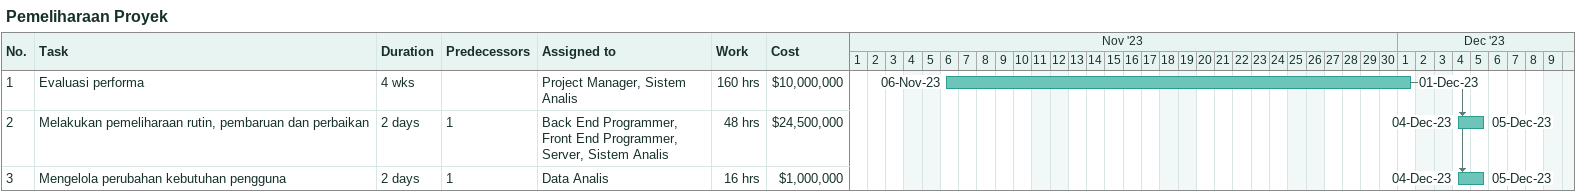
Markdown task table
Pemeliharaan Proyek

| ID | Task | Duration | Start | Finish | Predecessors | Resources | Work (h) | Cost ($) |
|---|---|---|---|---|---|---|---|---|
| 1 | Evaluasi performa | 4w | 2023-11-06 | 2023-12-01 |  | Project Manager, Sistem Analis | 160 | 10000000 |
| 2 | Melakukan pemeliharaan rutin, pembaruan dan perbaikan | 2d | 2023-12-04 | 2023-12-05 | 1 | Back End Programmer, Front End Programmer, Server, Sistem Analis | 48 | 24500000 |
| 3 | Mengelola perubahan kebutuhan pengguna | 2d | 2023-12-04 | 2023-12-05 | 1 | Data Analis | 16 | 1000000 |
